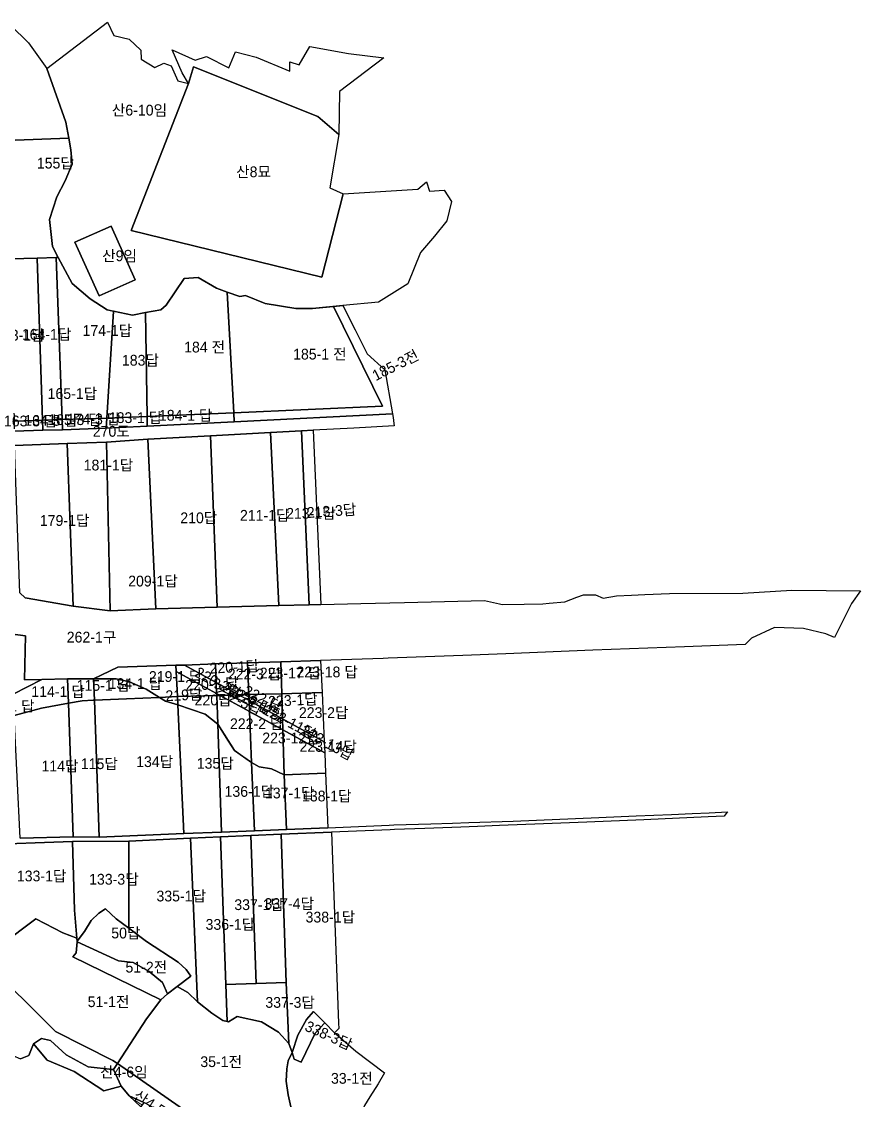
# Model space of a CAD drawing. Header units: metres. Extents: x 245462 to 249549, y 373212 to 377851.
# Drawn here: x 249005 to 249395, y 376362 to 376862 of the extents above; entities that cross this region are included whole.
import ezdxf

# ---------------------------------------------------------------- set-up
doc = ezdxf.new("R2010")
doc.units = ezdxf.units.M
doc.layers.add('00_지번', color=6, linetype='Continuous')
doc.layers.add('00_지적', color=6, linetype='Continuous')
doc.styles.get("Standard").update_dxf_attribs({"font": ''})
doc.styles.get('Standard').set_extended_font_data('Gulim')

msp = doc.modelspace()

# ---------------------------------------------------------------- linework, layer by layer
at = {"layer": '00_지적', "linetype": 'Continuous'}
for points in [[(248997.18, 376844.5), (248996.69, 376862.48), (249000.19, 376860.76), (249008.59, 376852.63), (249017.12, 376840.69), (249025.92, 376815.8), (249027.23, 376808.33), (248998.21, 376807.27), (248997.9, 376818.58), (248997.18, 376844.5)], [(249022.43, 376753.08), (249019.76, 376758.18), (249018.37, 376770.65), (249021.78, 376781.18), (249025.67, 376788.62), (249028.92, 376796.28), (249028.16, 376803.01), (249027.23, 376808.33), (249025.92, 376815.8), (249017.12, 376840.69), (249045.25, 376862.24), (249048.2, 376855.94), (249055.28, 376854.34), (249060.72, 376849.14), (249060.86, 376845.07), (249067.26, 376841.09), (249071.31, 376843.11), (249074.84, 376842.01), (249077.82, 376834.96), (249082.88, 376833.8), (249056.23, 376765.48), (249144.72, 376743.84), (249154.64, 376782.62), (249189.24, 376784.64), (249193.29, 376788.12), (249194.67, 376783.78), (249201.41, 376784.24), (249204.89, 376779.06), (249202.61, 376770.04), (249196.97, 376762.88), (249190.53, 376755.36), (249184.6, 376740.8), (249170.99, 376732.31), (249154.38, 376730.8), (249140.36, 376729.31), (249132.67, 376729.34), (249118.44, 376731.64), (249109.21, 376735.3), (249106.68, 376734.94), (249100.79, 376736.92), (249095.87, 376738.83), (249087.31, 376743.76), (249080.83, 376743.21), (249072.45, 376730.84), (249070.06, 376728.77), (249062.87, 376727.42), (249056.84, 376726.29), (249048.04, 376728.12), (249047.82, 376728.16), (249045.15, 376728.72), (249037.18, 376733.86), (249028.82, 376740.88), (249022.43, 376753.08)], [(249139.14, 376850.91), (249157.11, 376847.72), (249173.48, 376845.61), (249152.9, 376829.96), (249152.56, 376810.03), (249142.76, 376818.4), (249085.12, 376841.45), (249082.88, 376833.8), (249079.94, 376838.7), (249075.2, 376849.43), (249085.93, 376844.5), (249091.1, 376846.27), (249101.48, 376840.98), (249104.62, 376848.39), (249114.19, 376845.99), (249129.84, 376839.46), (249129.79, 376843.74), (249134.17, 376842.38), (249139.14, 376850.91)], [(249152.56, 376810.03), (249148.35, 376785.26), (249154.64, 376782.62), (249144.72, 376743.84), (249056.23, 376765.48), (249082.88, 376833.8), (249085.12, 376841.45), (249142.76, 376818.4), (249152.56, 376810.03)], [(248998.21, 376807.27), (249027.23, 376808.33), (249028.16, 376803.01), (249028.92, 376796.28), (249025.67, 376788.62), (249021.78, 376781.18), (249018.37, 376770.65), (249019.76, 376758.18), (249022.43, 376753.08), (249021.35, 376753.05), (249012.62, 376752.75), (249000.21, 376752.33), (248998.88, 376788.8), (248998.4, 376801.97), (248998.21, 376807.27)], [(249047.01, 376767.61), (249030.14, 376760.08), (249041.45, 376735.19), (249058.02, 376742.59), (249047.01, 376767.61)], [(249041.45, 376735.19), (249030.14, 376760.08), (249047.01, 376767.61), (249058.02, 376742.59), (249041.45, 376735.19)], [(249000.21, 376752.33), (249012.62, 376752.75), (249015.05, 376677.5), (249002.05, 376677.1), (249000.21, 376752.33)], [(249012.62, 376752.75), (249021.35, 376753.05), (249024.22, 376677.78), (249015.05, 376677.5), (249012.62, 376752.75)], [(249022.43, 376753.08), (249028.82, 376740.88), (249037.18, 376733.86), (249045.15, 376728.72), (249047.82, 376728.16), (249048.04, 376728.12), (249044.98, 376678.43), (249024.22, 376677.78), (249021.35, 376753.05), (249022.43, 376753.08)], [(249062.87, 376727.42), (249070.06, 376728.77), (249072.45, 376730.84), (249080.83, 376743.21), (249087.31, 376743.76), (249095.87, 376738.83), (249100.79, 376736.92), (249103.79, 376680.97), (249063.6, 376679.23), (249062.87, 376727.42)], [(249100.79, 376736.92), (249106.68, 376734.94), (249109.21, 376735.3), (249118.44, 376731.64), (249132.67, 376729.34), (249140.36, 376729.31), (249150.04, 376730.34), (249172.84, 376683.95), (249103.79, 376680.97), (249100.79, 376736.92)], [(249048.04, 376728.12), (249056.84, 376726.29), (249062.87, 376727.42), (249063.6, 376679.23), (249044.98, 376678.43), (249048.04, 376728.12)], [(249177.54, 376680.41), (249104.02, 376676.74), (249103.79, 376680.97), (249172.84, 376683.95), (249150.04, 376730.34), (249154.38, 376730.8), (249160.19, 376719.4), (249165.78, 376708.37), (249173.94, 376700.89), (249177.54, 376680.41)], [(249002.05, 376677.1), (249015.05, 376677.5), (249015.2, 376672.86), (249002.17, 376672.49), (249002.05, 376677.1)], [(249177.82, 376678.81), (249178.08, 376676), (249178.17, 376674.96), (249159.48, 376673.87), (249140.69, 376672.86), (249135.28, 376672.57), (249120.93, 376671.8), (249093.04, 376670.26), (249063.9, 376668.65), (249044.78, 376667.27), (249026.54, 376666.63), (249002.13, 376665.76)], [(249002.17, 376672.49), (249015.2, 376672.86), (249024.4, 376673.11), (249044.13, 376673.76), (249063.67, 376674.73), (249104.02, 376676.74), (249177.54, 376680.41), (249177.82, 376678.81)], [(249015.05, 376677.5), (249024.22, 376677.78), (249024.4, 376673.11), (249015.2, 376672.86), (249015.05, 376677.5)], [(249044.69, 376673.78), (249044.13, 376673.76), (249024.4, 376673.11), (249024.22, 376677.78), (249044.98, 376678.43), (249044.69, 376673.78)], [(249044.69, 376673.78), (249044.98, 376678.43), (249063.6, 376679.23), (249063.67, 376674.73), (249044.69, 376673.78)], [(249103.79, 376680.97), (249104.02, 376676.74), (249063.67, 376674.73), (249063.6, 376679.23), (249103.79, 376680.97)], [(249120.93, 376671.8), (249135.28, 376672.57), (249138.81, 376591.84), (249124.66, 376591.46), (249120.93, 376671.8)], [(249135.28, 376672.57), (249140.69, 376672.86), (249144.16, 376591.98), (249138.81, 376591.84), (249135.28, 376672.57)], [(249044.78, 376667.27), (249063.9, 376668.65), (249067.61, 376589.97), (249046.49, 376589.05), (249044.78, 376667.27)], [(249063.9, 376668.65), (249093.04, 376670.26), (249096.17, 376590.72), (249067.61, 376589.97), (249063.9, 376668.65)], [(249120.93, 376671.8), (249124.66, 376591.46), (249096.17, 376590.72), (249093.04, 376670.26), (249120.93, 376671.8)], [(249026.54, 376666.63), (249029.3, 376591.24), (249007.1, 376595.04), (249004.63, 376597.46), (249002.13, 376665.76), (249026.54, 376666.63)], [(249026.54, 376666.63), (249044.78, 376667.27), (249046.49, 376589.05), (249029.3, 376591.24), (249026.54, 376666.63)], [(249004.63, 376597.46), (249007.1, 376595.04), (249029.3, 376591.24), (249046.49, 376589.05), (249067.61, 376589.97), (249096.17, 376590.72), (249124.66, 376591.46), (249138.81, 376591.84), (249144.16, 376591.98), (249162.82, 376592.42), (249183.09, 376592.9), (249220.11, 376593.91), (249227.08, 376592.28), (249228.32, 376592.01), (249238.56, 376592.19), (249247.27, 376592.35), (249250.21, 376592.63), (249257.39, 376593.3), (249263.05, 376595.35), (249266.08, 376596.45), (249271.71, 376596.47), (249275.26, 376594.95), (249281.35, 376595.99), (249288.42, 376596.3), (249294.57, 376596.57), (249306.05, 376597.08), (249339.95, 376597.26), (249362.8, 376598.68), (249394.57, 376598.29), (249390.49, 376592.47), (249382.57, 376576.71), (249378.55, 376578.43), (249368.11, 376580.92), (249354.67, 376581.33), (249344.03, 376576.41), (249341.16, 376573.49), (249313.01, 376572.4), (249287.41, 376571.4), (249270.43, 376570.74), (249230.05, 376569.18), (249210.13, 376568.41), (249192.77, 376567.73), (249175.49, 376567.06), (249173.14, 376566.97), (249144.12, 376566.01), (249125.64, 376565.4), (249110.24, 376564.89), (249095.31, 376564.39), (249080.89, 376563.91), (249076.96, 376563.78), (249050.05, 376562.89), (249038.8, 376557.54), (249026.68, 376557.43), (249014.78, 376557.18), (249006.77, 376557.1), (249007.21, 376577.47), (249000.07, 376578.38)], [(249000.07, 376578.38), (249007.21, 376577.47), (249006.77, 376557.1), (249014.78, 376557.18), (249001.53, 376550.43)], [(249038.8, 376557.54), (249050.05, 376562.89), (249076.96, 376563.78), (249077.11, 376560.93), (249077.71, 376549.26), (249069.34, 376548.91), (249063.15, 376552.64), (249055.42, 376556.13), (249049.19, 376557.46), (249038.8, 376557.54)], [(249080.89, 376563.91), (249095.67, 376555.79), (249095.88, 376550.65), (249077.11, 376560.93), (249076.96, 376563.78), (249080.89, 376563.91)], [(249095.31, 376564.39), (249095.67, 376555.79), (249080.89, 376563.91), (249095.31, 376564.39)], [(249106.13, 376550.04), (249095.67, 376555.79), (249095.31, 376564.39), (249110.24, 376564.89), (249110.81, 376550.16), (249106.13, 376550.04)], [(249126.08, 376550.55), (249110.81, 376550.16), (249110.24, 376564.89), (249125.64, 376565.4), (249126.08, 376550.55)], [(249144.77, 376551.09), (249126.08, 376550.55), (249125.64, 376565.4), (249144.12, 376566.01), (249144.77, 376551.09)], [(249027.09, 376546.22), (249014.6, 376543.95), (249002.01, 376540.56), (249001.53, 376550.43), (249014.78, 376557.18), (249026.68, 376557.43), (249027.09, 376546.22)], [(249027.09, 376546.22), (249026.68, 376557.43), (249038.8, 376557.54), (249039.15, 376547.62), (249038.64, 376547.6), (249033.43, 376547.37), (249027.09, 376546.22)], [(249069.34, 376548.91), (249069.25, 376548.9), (249054.04, 376548.25), (249039.15, 376547.62), (249038.8, 376557.54), (249049.19, 376557.46), (249055.42, 376556.13), (249063.15, 376552.64), (249069.34, 376548.91)], [(249077.11, 376560.93), (249095.88, 376550.65), (249095.92, 376549.76), (249077.84, 376549.26), (249077.71, 376549.26), (249077.11, 376560.93)], [(249106.13, 376550.04), (249097.44, 376549.8), (249095.88, 376550.65), (249095.67, 376555.79), (249106.13, 376550.04)], [(249041.35, 376484.11), (249029.36, 376484.16), (249027.09, 376546.22), (249033.43, 376547.37), (249038.64, 376547.6), (249039.15, 376547.62), (249041.35, 376484.11)], [(249077.91, 376545.48), (249080.59, 376485.7), (249041.35, 376484.11), (249039.15, 376547.62), (249054.04, 376548.25), (249069.25, 376548.9), (249069.34, 376548.91), (249072.17, 376547.2), (249077.91, 376545.48)], [(249069.34, 376548.91), (249077.71, 376549.26), (249077.72, 376549.15), (249077.91, 376545.48), (249072.17, 376547.2), (249069.34, 376548.91)], [(249096.48, 376536.43), (249090.63, 376541.09), (249077.91, 376545.48), (249077.71, 376549.26), (249095.92, 376549.76), (249096.48, 376536.43)], [(249095.92, 376549.76), (249095.88, 376550.65), (249097.44, 376549.8), (249095.92, 376549.76)], [(249097.44, 376549.8), (249111.11, 376542.31), (249111.57, 376530.49), (249112.03, 376518.68), (249108.1, 376521.46), (249104.17, 376524.23), (249100.33, 376530.33), (249096.48, 376536.43), (249095.92, 376549.76), (249097.44, 376549.8)], [(249111.11, 376542.31), (249097.44, 376549.8), (249106.13, 376550.04), (249110.91, 376547.41), (249111.11, 376542.31)], [(249110.91, 376547.41), (249106.24, 376549.97), (249106.13, 376550.04), (249110.81, 376550.16), (249110.81, 376550.11), (249110.91, 376547.41)], [(249110.81, 376550.16), (249126.08, 376550.55), (249126.42, 376538.88), (249110.91, 376547.41), (249110.81, 376550.11), (249110.81, 376550.16)], [(249110.91, 376547.41), (249126.42, 376538.88), (249126.57, 376533.84), (249111.11, 376542.31), (249110.91, 376547.41)], [(249145.78, 376528.24), (249126.42, 376538.88), (249126.08, 376550.55), (249144.77, 376551.09), (249145.78, 376528.24)], [(249004.77, 376483.5), (249002.01, 376540.56), (249014.6, 376543.95), (249027.09, 376546.22), (249029.36, 376484.16), (249004.77, 376483.5)], [(249077.91, 376545.48), (249090.63, 376541.09), (249096.48, 376536.43), (249098.08, 376486.37), (249080.59, 376485.7), (249077.91, 376545.48)], [(249111.11, 376542.31), (249126.57, 376533.84), (249127.18, 376512.94), (249121.35, 376515.68), (249115.6, 376516.67), (249112.03, 376518.68), (249111.11, 376542.31)], [(249126.57, 376533.84), (249126.42, 376538.88), (249145.78, 376528.24), (249146, 376523.2), (249126.57, 376533.84)], [(249112.03, 376518.68), (249113.37, 376487.02), (249098.08, 376486.37), (249096.48, 376536.43), (249104.17, 376524.23), (249112.03, 376518.68)], [(249146, 376523.2), (249146.42, 376513.7), (249127.18, 376512.94), (249126.57, 376533.84), (249146, 376523.2)], [(249112.03, 376518.68), (249115.6, 376516.67), (249121.35, 376515.68), (249127.18, 376512.94), (249128.27, 376487.65), (249113.37, 376487.02), (249112.03, 376518.68)], [(249127.18, 376512.94), (249146.42, 376513.7), (249146.46, 376513.7), (249147.52, 376488.44), (249128.27, 376487.65), (249127.18, 376512.94)], [(249004.77, 376483.5), (249029.36, 376484.16), (249041.35, 376484.11), (249080.59, 376485.7), (249098.08, 376486.37), (249113.37, 376487.02), (249128.27, 376487.65), (249147.52, 376488.44), (249175.91, 376489.6), (249178.13, 376489.69), (249195.31, 376490.27), (249205.25, 376490.61), (249212.94, 376490.9), (249233.4, 376491.54), (249273.16, 376493.18), (249290.6, 376493.91), (249306.87, 376494.6), (249316.5, 376495), (249324.32, 376495.35), (249332.93, 376495.85), (249332.18, 376494.92), (249331.31, 376493.85), (249323.86, 376493.43), (249294.05, 376492.13), (249267.66, 376491.03), (249247.57, 376490.18), (249227.17, 376489.41), (249216.94, 376489.02), (249209.14, 376488.72), (249192.54, 376488.1), (249178.35, 376487.55), (249176.43, 376487.47), (249149.14, 376486.31), (249125.75, 376485.37), (249111.67, 376484.81), (249097.69, 376484.22), (249083.68, 376483.65), (249055.07, 376482.26), (249029.02, 376482.03), (248985.71, 376480.55)], [(249055.07, 376482.26), (249055.13, 376441.8), (249049.31, 376446.21), (249044.34, 376450.71), (249041.22, 376448.8), (249037.72, 376445.33), (249034.61, 376440.32), (249031.2, 376435.73), (249031.06, 376437.25), (249029.91, 376450.09), (249029.02, 376482.03), (249055.07, 376482.26)], [(249083.68, 376483.65), (249087.06, 376407.67), (249082.54, 376411.97), (249077.6, 376414.78), (249083.94, 376419.61), (249081.8, 376422.58), (249078.1, 376426.03), (249063.4, 376435.65), (249055.13, 376441.8), (249055.07, 376482.26), (249083.68, 376483.65)], [(249083.68, 376483.65), (249097.69, 376484.22), (249100.2, 376415.75), (249100.82, 376398.53), (249098.71, 376398.96), (249093.67, 376402.33), (249087.06, 376407.67), (249083.68, 376483.65)], [(249111.67, 376484.81), (249114.19, 376416.21), (249100.2, 376415.75), (249097.69, 376484.22), (249111.67, 376484.81)], [(249111.67, 376484.81), (249125.75, 376485.37), (249128.18, 376416.67), (249114.19, 376416.21), (249111.67, 376484.81)], [(249125.75, 376485.37), (249149.14, 376486.31), (249152.47, 376397.79), (249152.56, 376395.33), (249150.62, 376393.26), (249146.11, 376397.96), (249140.75, 376403.22), (249137.63, 376399.38), (249133.5, 376392.24), (249130.85, 376384.12), (249129.45, 376388.36), (249128.18, 376416.67), (249125.75, 376485.37)], [(249029.02, 376482.03), (249029.91, 376450.09), (249031.06, 376437.25), (249024.49, 376439.67), (249012.01, 376446.16), (248995.81, 376433.85), (248986.68, 376428.13), (248985.71, 376480.55), (249029.02, 376482.03)], [(249055.13, 376441.8), (249063.4, 376435.65), (249078.1, 376426.03), (249081.8, 376422.58), (249083.94, 376419.61), (249077.6, 376414.78), (249073.13, 376411.37), (249070.73, 376416.64), (249064.59, 376421.64), (249057.21, 376425.93), (249050.39, 376426.59), (249031.23, 376435.4), (249031.2, 376435.73), (249034.61, 376440.32), (249037.72, 376445.33), (249041.22, 376448.8), (249044.34, 376450.71), (249049.31, 376446.21), (249055.13, 376441.8)], [(249031.06, 376437.25), (249031.2, 376435.73), (249031.23, 376435.4), (249030.72, 376430.39), (249029.14, 376428.44), (249069.96, 376408.56), (249063.27, 376399.68), (249049.87, 376379.03), (249047.66, 376380.46), (249021.12, 376393.91), (248987.87, 376426.88), (248986.18, 376427.81), (248986.68, 376428.13), (248995.81, 376433.85), (249012.01, 376446.16), (249024.49, 376439.67), (249031.06, 376437.25)], [(249073.13, 376411.37), (249069.96, 376408.56), (249029.14, 376428.44), (249030.72, 376430.39), (249031.23, 376435.4), (249050.39, 376426.59), (249057.21, 376425.93), (249064.59, 376421.64), (249070.73, 376416.64), (249073.13, 376411.37)], [(248987.87, 376426.88), (249021.12, 376393.91), (249047.66, 376380.46), (249049.87, 376379.03), (249048.04, 376376.23), (249047.6, 376376.28), (249036.33, 376377.42), (249026.13, 376383.09), (249018.75, 376389.7), (249014.58, 376390.66), (249010.98, 376388.15), (249008.79, 376382.71), (249004.86, 376381.17)], [(249073.13, 376411.37), (249077.6, 376414.78), (249082.54, 376411.97), (249087.06, 376407.67), (249093.67, 376402.33), (249098.71, 376398.96), (249100.82, 376398.53), (249101.41, 376398.41), (249105.4, 376400.79), (249116.73, 376398.34), (249124.55, 376393.56), (249129.45, 376388.36), (249130.85, 376384.12), (249129.14, 376380.27), (249128.37, 376376.57), (249128.2, 376370.89), (249129.14, 376364.47), (249131.21, 376354.75)], [(249114.19, 376416.21), (249128.18, 376416.67), (249129.45, 376388.36), (249124.55, 376393.56), (249116.73, 376398.34), (249105.4, 376400.79), (249101.41, 376398.41), (249100.82, 376398.53), (249100.2, 376415.75), (249114.19, 376416.21)], [(249010.98, 376388.15), (249017.24, 376380.61), (249029.72, 376375.3), (249043.5, 376366.37), (249051.6, 376368.44), (249055.37, 376363.96), (249060.68, 376358.85), (249025.85, 376305.81), (249024.67, 376314.02), (249009.28, 376307.2), (249003.7, 376294.74), (248991.44, 376313.63), (248975.83, 376332.42), (248973.97, 376349.97), (248972.59, 376352.89), (248973.59, 376370.59), (248978.2, 376410.03), (249001.25, 376394.64), (248999.93, 376384.82), (249001.3, 376382.77), (249004.86, 376381.17), (249008.79, 376382.71), (249010.98, 376388.15)], [(249085.21, 376354.45), (249049.87, 376379.03), (249063.27, 376399.68), (249069.96, 376408.56), (249073.13, 376411.37)], [(249146.11, 376397.96), (249141.63, 376393.17), (249135.11, 376379.68), (249131.85, 376381.1), (249130.85, 376384.12), (249133.5, 376392.24), (249137.63, 376399.38), (249140.75, 376403.22), (249146.11, 376397.96)], [(249150.62, 376393.26), (249152.24, 376391.85), (249160.48, 376384.72), (249173.81, 376374.75), (249170.87, 376369.58), (249167.01, 376363.48), (249164.52, 376359.48), (249159.23, 376347.73), (249149.28, 376347.33), (249133.67, 376354.42), (249131.21, 376354.75), (249129.14, 376364.47), (249128.2, 376370.89), (249128.37, 376376.57), (249129.14, 376380.27), (249130.85, 376384.12), (249131.85, 376381.1), (249135.11, 376379.68), (249141.63, 376393.17), (249146.11, 376397.96), (249150.62, 376393.26)], [(249048.04, 376376.23), (249051.6, 376368.44), (249043.5, 376366.37), (249029.72, 376375.3), (249017.24, 376380.61), (249010.98, 376388.15), (249014.58, 376390.66), (249018.75, 376389.7), (249026.13, 376383.09), (249036.33, 376377.42), (249047.6, 376376.28), (249048.04, 376376.23)], [(249049.87, 376379.03), (249085.21, 376354.45), (249096.92, 376354.88), (249115.68, 376356.86), (249131.21, 376354.75), (249131.96, 376351.23), (249132.36, 376347.5), (249124.71, 376348.07), (249118.56, 376346.88), (249111.31, 376348.21), (249097.69, 376345.2), (249090.15, 376344.98), (249086.34, 376346.41), (249081.15, 376350.65), (249074.5, 376352.94), (249068.39, 376357.55), (249062.73, 376360.65), (249062.11, 376360.93), (249055.37, 376363.96), (249051.6, 376368.44), (249048.04, 376376.23), (249049.87, 376379.03)], [(249062.11, 376360.93), (249060.68, 376358.85), (249055.37, 376363.96), (249062.11, 376360.93)]]:
    msp.add_lwpolyline(points, dxfattribs=at)

# ---------------------------------------------------------------- texts
at = {"layer": '00_지번', "char_height": 5, "attachment_point": 7}
for s, insert in [('산6-10임', (249047.24, 376818.42)), ('155답', (249012.47, 376793.86)), ('산8묘', (249104.91, 376789.87)), ('산9임', (249042.76, 376750.84)), ('163-1답', (248993.09, 376714.02)), ('164-1답', (249005.49, 376714.43)), ('174-1답', (249033.68, 376716.18)), ('184 전', (249080.8, 376708.54)), ('183답', (249051.94, 376702.4)), ('185-1 전', (249131.36, 376705.27)), ('165-1답', (249017.45, 376686.93)), ('184-1 답', (249069.11, 376676.86)), ('163-3 답', (248997.19, 376674.22)), ('164-3 답', (249006.62, 376674.49)), ('165-3 답', (249017.73, 376674.82)), ('174-3 답', (249026.36, 376675.09)), ('183-1 답', (249045.84, 376675.77)), ('270도', (249038.42, 376669.78)), ('181-1답', (249034.2, 376653.76)), ('213-1답', (249128.12, 376631.36)), ('179-1답', (249013.85, 376628.05)), ('210답', (249079.01, 376629.28)), ('211-1답', (249106.7, 376630.44)), ('209-1답', (249054.84, 376599.94)), ('262-1구', (249026.34, 376573.81)), ('222-3 답', (249101.06, 376556.8)), ('223-17 답', (249115.92, 376557.24)), ('223-18 답', (249132.93, 376557.77)), ('115-1 답', (249030.94, 376551.53)), ('134-1 답', (249045.77, 376552.37)), ('219-1 답', (249064.46, 376555.64)), ('114-1 답', (249009.91, 376548.65)), ('113-1 답', (248986.61, 376541.94)), ('220답', (249085.66, 376544.76)), ('223-2답', (249134.05, 376538.9)), ('222-2 답', (249102.06, 376533.73)), ('223-12답', (249117.05, 376527.14)), ('223-14답', (249134.34, 376523.21)), ('134답', (249058.54, 376516.15)), ('114답', (249014.61, 376514.08)), ('115답', (249032.87, 376515.17)), ('135답', (249086.66, 376515.37)), ('136-1답', (249099.55, 376502.33)), ('137-1답', (249118.31, 376501.59)), ('138-1답', (249135.5, 376500.2)), ('133-1답', (249003.2, 376463.11)), ('133-3답', (249036.71, 376461.59)), ('335-1답', (249067.96, 376453.79)), ('337-1답', (249104.08, 376449.79)), ('337-4답', (249118.06, 376450.3)), ('338-1답', (249137.14, 376444.01)), ('50답', (249046.99, 376436.63)), ('336-1답', (249090.75, 376440.62)), ('51-2전', (249053.59, 376420.83)), ('51-1전', (249036.05, 376404.79)), ('337-3답', (249118.48, 376404.43)), ('35-1전', (249088.31, 376376.97)), ('산4-6임', (249041.89, 376372.11)), ('33-1전', (249148.93, 376369.23))]:
    msp.add_mtext(s, dxfattribs=dict(at, insert=insert))
for s, insert, rotation in [('185-3전', (249169.88, 376695.24), 27), ('213-3답', (249137.93, 376631.67), 4), ('220-2답', (249085.03, 376558.51), 332), ('220-1답', (249092.76, 376559.47), 3), ('220-3 답', (249081.49, 376551.49), 3), ('219답', (249072.32, 376546.66), 3), ('222-5답', (249094.6, 376550.3), 333), ('222-4 답', (249097.88, 376551.48), 333), ('222-1 답', (249103.3, 376548.42), 333), ('222 답', (249107.54, 376549.96), 333), ('223-1답', (249119.95, 376544.04), 3), ('223-11답', (249116.63, 376541.18), 332), ('223-13답', (249134.1, 376531.59), 332), ('338-3답', (249136.18, 376394.1), 336), ('산4-5임', (249056.56, 376362.53), 327)]:
    msp.add_mtext(s, dxfattribs=dict(at, insert=insert, rotation=rotation))

doc.saveas('drawing.dxf')
